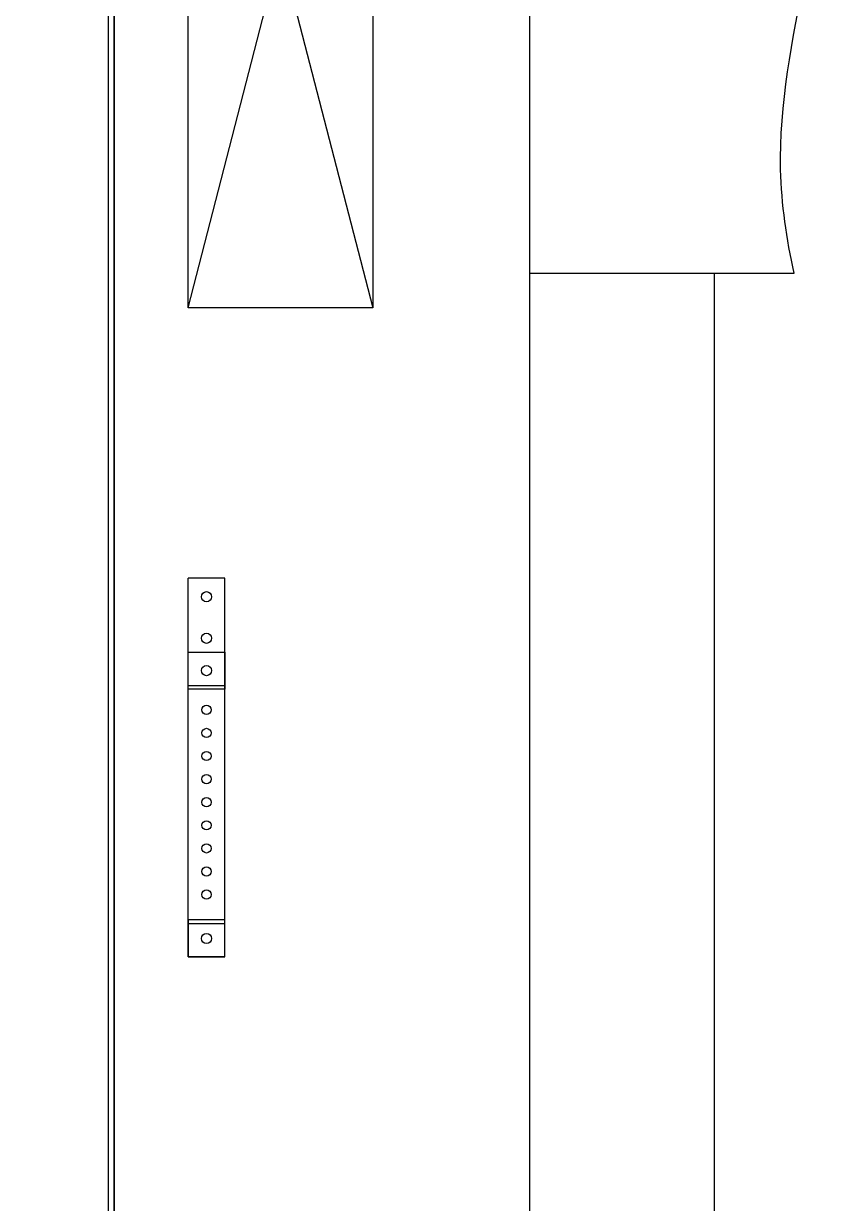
# Model space of a CAD drawing. Header units: millimetres. Extents: x 89450 to 753248, y -530175 to 1209785.
# Drawn here: x 399002 to 399880, y -102036 to -100759 of the extents above; entities that cross this region are included whole.
import ezdxf

# ---------------------------------------------------------------- set-up
doc = ezdxf.new("R2010")
doc.units = ezdxf.units.MM
doc.header["$LTSCALE"] = 150
doc.linetypes.add('HIDDEN', pattern=[9.525, 6.35, -3.175])
doc.layers.add('------00 Load Bank', color=3, linetype='Continuous')
doc.layers.add('-----35 Equipmnet Pad', color=7, linetype='Continuous')

msp = doc.modelspace()

# ---------------------------------------------------------------- linework, layer by layer
at = {"layer": '------00 Load Bank', "color": 161}
for p, q in [((399100.2, -99491.4), (399100.2, -100999.1)), ((399550.2, -101029.1, -9.9), (399836.3, -101029.1, -9.9)), ((399180.2, -101769.5), (399180.2, -101359.5)), ((399220.2, -101359.5), (399180.2, -101359.5)), ((399220.2, -101439.5), (399220.2, -101359.5)), ((399220.2, -101769.5), (399220.2, -101439.5)), ((399220.2, -101769.5), (399180.2, -101769.5))]:
    msp.add_line(p, q, dxfattribs=at)
at = {"layer": '------00 Load Bank', "color": 161, "linetype": 'HIDDEN'}
for p, q in [((399180.2, -101475.5), (399220.2, -101475.5)), ((399180.2, -101733.5), (399220.2, -101733.5))]:
    msp.add_line(p, q, dxfattribs=at)
at = {"layer": '------00 Load Bank', "color": 161, "elevation": 0}
for points in [[(399100.2, -99491.4), (397730.2, -99491.4), (397730.2, -102091.4), (399100.2, -102091.4), (399100.2, -99491.4)], [(399100.2, -102091.4), (399550.2, -102091.4), (399550.2, -99491.4), (399102.5, -99491.4)], [(399180.2, -101439.5), (399220.2, -101439.5), (399220.2, -101479.5), (399180.2, -101479.5), (399180.2, -101439.5)], [(399180.2, -101769.5), (399220.2, -101769.5), (399220.2, -101729.5), (399180.2, -101729.5), (399180.2, -101769.5)]]:
    msp.add_lwpolyline(points, dxfattribs=at)
for points in [[(399100.2, -102091.4), (397730.2, -102091.4), (397730.2, -99491.4), (399100.2, -99491.4)], [(399094.2, -99497.4), (397736.2, -99497.4), (397736.2, -102085.4), (399094.2, -102085.4)]]:
    msp.add_lwpolyline(points, close=True, dxfattribs=at)
at = {"layer": '------00 Load Bank', "color": 161, "linetype": 'HIDDEN', "ltscale": 5, "elevation": -9.9}
msp.add_lwpolyline([(399180.2, -101066.7), (399180.2, -100291.6), (399380.2, -100291.6), (399380.2, -101066.7)], close=True, dxfattribs=at)
for points in [[(399180.2, -101066.7), (399380.2, -100291.6)], [(399180.2, -100291.6), (399380.2, -101066.7)]]:
    msp.add_lwpolyline(points, dxfattribs=at)
at = {"layer": '------00 Load Bank', "color": 161}
for centre, radius in [((399200.2, -101379.5), 5.5), ((399200.2, -101424.5), 5.5), ((399200.2, -101459.5), 5.5), ((399200.2, -101502), 5), ((399200.2, -101527), 5), ((399200.2, -101552), 5), ((399200.2, -101577), 5), ((399200.2, -101602), 5), ((399200.2, -101627), 5), ((399200.2, -101652), 5), ((399200.2, -101677), 5), ((399200.2, -101702), 5), ((399200.2, -101749.5), 5.5)]:
    msp.add_circle(centre, radius, dxfattribs=at)
msp.add_open_spline([(399836.3, -101029.1), (399828.3, -100991.9), (399801.9, -100815.1), (399904.6, -100575.7), (399849.5, -100383.8), (399831.3, -100329.1)], degree=3, knots=[124.01415, 124.01415, 124.01415, 124.01415, 238.000173, 663.61754, 833.548095, 833.548095, 833.548095, 833.548095], dxfattribs=at)
at = {"layer": '-----35 Equipmnet Pad', "color": 161, "ltscale": 5, "elevation": -9.9}
msp.add_lwpolyline([(399750.2, -104429.1), (399750.2, -101029.1)], dxfattribs=at)

doc.saveas('drawing.dxf')
